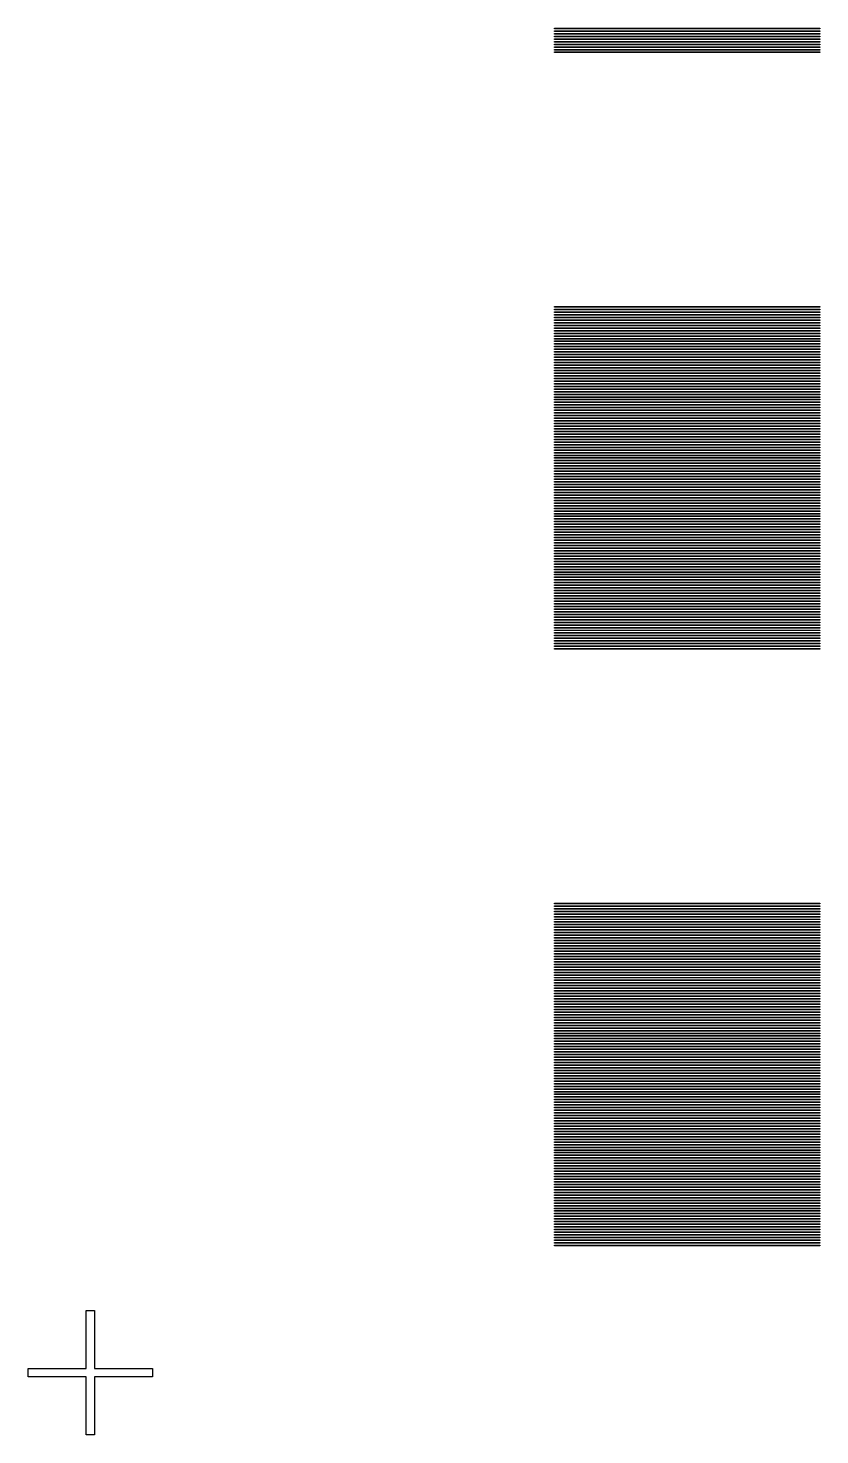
# Model space of a CAD drawing. Extents: x -21 to 129, y -39 to 111.
# Drawn here: x 17.06 to 29, y 35.06 to 56.28 of the extents above; entities that cross this region are included whole.
import ezdxf

# ---------------------------------------------------------------- set-up
doc = ezdxf.new("R2010")
doc.units = 0

msp = doc.modelspace()

# ---------------------------------------------------------------- linework, layer by layer
for p, q in [((25, 56.275), (25, 56.285)), ((25, 56.285), (29, 56.285)), ((29, 56.275), (25, 56.275)), ((25, 56.235), (25, 56.245)), ((25, 56.245), (29, 56.245)), ((29, 56.285), (29, 56.275)), ((29, 56.245), (29, 56.235)), ((29, 56.235), (25, 56.235)), ((25, 56.195), (25, 56.205)), ((25, 56.205), (29, 56.205)), ((29, 56.195), (25, 56.195)), ((25, 56.155), (25, 56.165)), ((25, 56.165), (29, 56.165)), ((29, 56.155), (25, 56.155)), ((25, 56.115), (25, 56.125)), ((25, 56.125), (29, 56.125)), ((29, 56.115), (25, 56.115)), ((25, 56.075), (25, 56.085)), ((25, 56.085), (29, 56.085)), ((29, 56.075), (25, 56.075)), ((25, 56.035), (25, 56.045)), ((25, 56.045), (29, 56.045)), ((29, 56.035), (25, 56.035)), ((29, 56.205), (29, 56.195)), ((29, 56.165), (29, 56.155)), ((29, 56.125), (29, 56.115)), ((29, 56.085), (29, 56.075)), ((29, 56.045), (29, 56.035)), ((25, 55.995), (25, 56.005)), ((25, 56.005), (29, 56.005)), ((29, 55.995), (25, 55.995)), ((25, 55.955), (25, 55.965)), ((25, 55.965), (29, 55.965)), ((29, 55.955), (25, 55.955)), ((25, 55.915), (25, 55.925)), ((25, 55.925), (29, 55.925)), ((29, 55.915), (25, 55.915)), ((29, 56.005), (29, 55.995)), ((29, 55.965), (29, 55.955)), ((29, 55.925), (29, 55.915)), ((25, 52.075), (25, 52.085)), ((25, 52.085), (29, 52.085)), ((29, 52.075), (25, 52.075)), ((25, 52.035), (25, 52.045)), ((25, 52.045), (29, 52.045)), ((29, 52.035), (25, 52.035)), ((25, 51.995), (25, 52.005)), ((25, 52.005), (29, 52.005)), ((29, 52.085), (29, 52.075)), ((29, 52.045), (29, 52.035)), ((29, 52.005), (29, 51.995)), ((29, 51.995), (25, 51.995)), ((25, 51.955), (25, 51.965)), ((25, 51.965), (29, 51.965)), ((29, 51.955), (25, 51.955)), ((25, 51.915), (25, 51.925)), ((25, 51.925), (29, 51.925)), ((29, 51.915), (25, 51.915)), ((25, 51.875), (25, 51.885)), ((25, 51.885), (29, 51.885)), ((29, 51.875), (25, 51.875)), ((25, 51.835), (25, 51.845)), ((25, 51.845), (29, 51.845)), ((29, 51.835), (25, 51.835)), ((25, 51.795), (25, 51.805)), ((25, 51.805), (29, 51.805)), ((29, 51.795), (25, 51.795)), ((29, 51.965), (29, 51.955)), ((29, 51.925), (29, 51.915)), ((29, 51.885), (29, 51.875)), ((29, 51.845), (29, 51.835)), ((29, 51.805), (29, 51.795)), ((25, 51.755), (25, 51.765)), ((25, 51.765), (29, 51.765)), ((29, 51.755), (25, 51.755)), ((25, 51.715), (25, 51.725)), ((25, 51.725), (29, 51.725)), ((29, 51.715), (25, 51.715)), ((25, 51.675), (25, 51.685)), ((25, 51.685), (29, 51.685)), ((29, 51.675), (25, 51.675)), ((25, 51.635), (25, 51.645)), ((25, 51.645), (29, 51.645)), ((29, 51.635), (25, 51.635)), ((25, 51.595), (25, 51.605)), ((25, 51.605), (29, 51.605)), ((29, 51.595), (25, 51.595)), ((29, 51.765), (29, 51.755)), ((29, 51.725), (29, 51.715)), ((29, 51.685), (29, 51.675)), ((29, 51.645), (29, 51.635)), ((29, 51.605), (29, 51.595)), ((25, 51.555), (25, 51.565)), ((25, 51.565), (29, 51.565)), ((29, 51.555), (25, 51.555)), ((25, 51.515), (25, 51.525)), ((25, 51.525), (29, 51.525)), ((29, 51.515), (25, 51.515)), ((25, 51.475), (25, 51.485)), ((25, 51.485), (29, 51.485)), ((29, 51.475), (25, 51.475)), ((25, 51.435), (25, 51.445)), ((25, 51.445), (29, 51.445)), ((29, 51.435), (25, 51.435)), ((25, 51.395), (25, 51.405)), ((25, 51.405), (29, 51.405)), ((29, 51.395), (25, 51.395)), ((25, 51.355), (25, 51.365)), ((25, 51.365), (29, 51.365)), ((29, 51.565), (29, 51.555)), ((29, 51.525), (29, 51.515)), ((29, 51.485), (29, 51.475)), ((29, 51.445), (29, 51.435)), ((29, 51.405), (29, 51.395)), ((29, 51.365), (29, 51.355)), ((29, 51.355), (25, 51.355)), ((25, 51.315), (25, 51.325)), ((25, 51.325), (29, 51.325)), ((29, 51.315), (25, 51.315)), ((25, 51.275), (25, 51.285)), ((25, 51.285), (29, 51.285)), ((29, 51.275), (25, 51.275)), ((25, 51.235), (25, 51.245)), ((25, 51.245), (29, 51.245)), ((29, 51.235), (25, 51.235)), ((25, 51.195), (25, 51.205)), ((25, 51.205), (29, 51.205)), ((29, 51.195), (25, 51.195)), ((25, 51.155), (25, 51.165)), ((25, 51.165), (29, 51.165)), ((29, 51.155), (25, 51.155)), ((29, 51.325), (29, 51.315)), ((29, 51.285), (29, 51.275)), ((29, 51.245), (29, 51.235)), ((29, 51.205), (29, 51.195)), ((29, 51.165), (29, 51.155)), ((25, 51.115), (25, 51.125)), ((25, 51.125), (29, 51.125)), ((29, 51.115), (25, 51.115)), ((25, 51.075), (25, 51.085)), ((25, 51.085), (29, 51.085)), ((29, 51.075), (25, 51.075)), ((25, 51.035), (25, 51.045)), ((25, 51.045), (29, 51.045)), ((29, 51.035), (25, 51.035)), ((25, 50.995), (25, 51.005)), ((25, 51.005), (29, 51.005)), ((29, 50.995), (25, 50.995)), ((25, 50.955), (25, 50.965)), ((25, 50.965), (29, 50.965)), ((29, 50.955), (25, 50.955)), ((29, 51.125), (29, 51.115)), ((29, 51.085), (29, 51.075)), ((29, 51.045), (29, 51.035)), ((29, 51.005), (29, 50.995)), ((29, 50.965), (29, 50.955)), ((25, 50.915), (25, 50.925)), ((25, 50.925), (29, 50.925)), ((29, 50.915), (25, 50.915)), ((25, 50.875), (25, 50.885)), ((25, 50.885), (29, 50.885)), ((29, 50.875), (25, 50.875)), ((25, 50.835), (25, 50.845)), ((25, 50.845), (29, 50.845)), ((29, 50.835), (25, 50.835)), ((25, 50.795), (25, 50.805)), ((25, 50.805), (29, 50.805)), ((29, 50.795), (25, 50.795)), ((25, 50.755), (25, 50.765)), ((25, 50.765), (29, 50.765)), ((29, 50.755), (25, 50.755)), ((25, 50.715), (25, 50.725)), ((25, 50.725), (29, 50.725)), ((29, 50.925), (29, 50.915)), ((29, 50.885), (29, 50.875)), ((29, 50.845), (29, 50.835)), ((29, 50.805), (29, 50.795)), ((29, 50.765), (29, 50.755)), ((29, 50.725), (29, 50.715)), ((29, 50.715), (25, 50.715)), ((25, 50.675), (25, 50.685)), ((25, 50.685), (29, 50.685)), ((29, 50.675), (25, 50.675)), ((25, 50.635), (25, 50.645)), ((25, 50.645), (29, 50.645)), ((29, 50.635), (25, 50.635)), ((25, 50.595), (25, 50.605)), ((25, 50.605), (29, 50.605)), ((29, 50.595), (25, 50.595)), ((25, 50.555), (25, 50.565)), ((25, 50.565), (29, 50.565)), ((29, 50.555), (25, 50.555)), ((25, 50.515), (25, 50.525)), ((25, 50.525), (29, 50.525)), ((29, 50.515), (25, 50.515)), ((29, 50.685), (29, 50.675)), ((29, 50.645), (29, 50.635)), ((29, 50.605), (29, 50.595)), ((29, 50.565), (29, 50.555)), ((29, 50.525), (29, 50.515)), ((25, 50.475), (25, 50.485)), ((25, 50.485), (29, 50.485)), ((29, 50.475), (25, 50.475)), ((25, 50.435), (25, 50.445)), ((25, 50.445), (29, 50.445)), ((29, 50.435), (25, 50.435)), ((25, 50.395), (25, 50.405)), ((25, 50.405), (29, 50.405)), ((29, 50.395), (25, 50.395)), ((25, 50.355), (25, 50.365)), ((25, 50.365), (29, 50.365)), ((29, 50.355), (25, 50.355)), ((25, 50.315), (25, 50.325)), ((25, 50.325), (29, 50.325)), ((29, 50.315), (25, 50.315)), ((29, 50.485), (29, 50.475)), ((29, 50.445), (29, 50.435)), ((29, 50.405), (29, 50.395)), ((29, 50.365), (29, 50.355)), ((29, 50.325), (29, 50.315)), ((25, 50.275), (25, 50.285)), ((25, 50.285), (29, 50.285)), ((29, 50.275), (25, 50.275)), ((25, 50.235), (25, 50.245)), ((25, 50.245), (29, 50.245)), ((29, 50.235), (25, 50.235)), ((25, 50.195), (25, 50.205)), ((25, 50.205), (29, 50.205)), ((29, 50.195), (25, 50.195)), ((25, 50.155), (25, 50.165)), ((25, 50.165), (29, 50.165)), ((29, 50.155), (25, 50.155)), ((25, 50.115), (25, 50.125)), ((25, 50.125), (29, 50.125)), ((29, 50.115), (25, 50.115)), ((29, 50.285), (29, 50.275)), ((29, 50.245), (29, 50.235)), ((29, 50.205), (29, 50.195)), ((29, 50.165), (29, 50.155)), ((29, 50.125), (29, 50.115)), ((25, 50.075), (25, 50.085)), ((25, 50.085), (29, 50.085)), ((29, 50.075), (25, 50.075)), ((25, 50.035), (25, 50.045)), ((25, 50.045), (29, 50.045)), ((29, 50.035), (25, 50.035)), ((25, 49.995), (25, 50.005)), ((25, 50.005), (29, 50.005)), ((29, 49.995), (25, 49.995)), ((25, 49.955), (25, 49.965)), ((25, 49.965), (29, 49.965)), ((29, 49.955), (25, 49.955)), ((25, 49.915), (25, 49.925)), ((25, 49.925), (29, 49.925)), ((29, 49.915), (25, 49.915)), ((25, 49.875), (25, 49.885)), ((25, 49.885), (29, 49.885)), ((29, 49.875), (25, 49.875)), ((29, 50.085), (29, 50.075)), ((29, 50.045), (29, 50.035)), ((29, 50.005), (29, 49.995)), ((29, 49.965), (29, 49.955)), ((29, 49.925), (29, 49.915)), ((29, 49.885), (29, 49.875)), ((25, 49.835), (25, 49.845)), ((25, 49.845), (29, 49.845)), ((29, 49.835), (25, 49.835)), ((25, 49.795), (25, 49.805)), ((25, 49.805), (29, 49.805)), ((29, 49.795), (25, 49.795)), ((25, 49.755), (25, 49.765)), ((25, 49.765), (29, 49.765)), ((29, 49.755), (25, 49.755)), ((25, 49.715), (25, 49.725)), ((25, 49.725), (29, 49.725)), ((29, 49.715), (25, 49.715)), ((25, 49.675), (25, 49.685)), ((25, 49.685), (29, 49.685)), ((29, 49.675), (25, 49.675)), ((29, 49.845), (29, 49.835)), ((29, 49.805), (29, 49.795)), ((29, 49.765), (29, 49.755)), ((29, 49.725), (29, 49.715)), ((29, 49.685), (29, 49.675)), ((25, 49.635), (25, 49.645)), ((25, 49.645), (29, 49.645)), ((29, 49.635), (25, 49.635)), ((25, 49.595), (25, 49.605)), ((25, 49.605), (29, 49.605)), ((29, 49.595), (25, 49.595)), ((25, 49.555), (25, 49.565)), ((25, 49.565), (29, 49.565)), ((29, 49.555), (25, 49.555)), ((25, 49.515), (25, 49.525)), ((25, 49.525), (29, 49.525)), ((29, 49.515), (25, 49.515)), ((25, 49.475), (25, 49.485)), ((25, 49.485), (29, 49.485)), ((29, 49.475), (25, 49.475)), ((29, 49.645), (29, 49.635)), ((29, 49.605), (29, 49.595)), ((29, 49.565), (29, 49.555)), ((29, 49.525), (29, 49.515)), ((29, 49.485), (29, 49.475)), ((25, 49.435), (25, 49.445)), ((25, 49.445), (29, 49.445)), ((29, 49.435), (25, 49.435)), ((25, 49.395), (25, 49.405)), ((25, 49.405), (29, 49.405)), ((29, 49.395), (25, 49.395)), ((25, 49.355), (25, 49.365)), ((25, 49.365), (29, 49.365)), ((29, 49.355), (25, 49.355)), ((25, 49.315), (25, 49.325)), ((25, 49.325), (29, 49.325)), ((29, 49.315), (25, 49.315)), ((25, 49.275), (25, 49.285)), ((25, 49.285), (29, 49.285)), ((29, 49.275), (25, 49.275)), ((25, 49.235), (25, 49.245)), ((25, 49.245), (29, 49.245)), ((29, 49.445), (29, 49.435)), ((29, 49.405), (29, 49.395)), ((29, 49.365), (29, 49.355)), ((29, 49.325), (29, 49.315)), ((29, 49.285), (29, 49.275)), ((29, 49.245), (29, 49.235)), ((29, 49.235), (25, 49.235)), ((25, 49.195), (25, 49.205)), ((25, 49.205), (29, 49.205)), ((29, 49.195), (25, 49.195)), ((25, 49.155), (25, 49.165)), ((25, 49.165), (29, 49.165)), ((29, 49.155), (25, 49.155)), ((25, 49.115), (25, 49.125)), ((25, 49.125), (29, 49.125)), ((29, 49.115), (25, 49.115)), ((25, 49.075), (25, 49.085)), ((25, 49.085), (29, 49.085)), ((29, 49.075), (25, 49.075)), ((25, 49.035), (25, 49.045)), ((25, 49.045), (29, 49.045)), ((29, 49.035), (25, 49.035)), ((29, 49.205), (29, 49.195)), ((29, 49.165), (29, 49.155)), ((29, 49.125), (29, 49.115)), ((29, 49.085), (29, 49.075)), ((29, 49.045), (29, 49.035)), ((25, 48.995), (25, 49.005)), ((25, 49.005), (29, 49.005)), ((29, 48.995), (25, 48.995)), ((25, 48.955), (25, 48.965)), ((25, 48.965), (29, 48.965)), ((29, 48.955), (25, 48.955)), ((25, 48.915), (25, 48.925)), ((25, 48.925), (29, 48.925)), ((29, 48.915), (25, 48.915)), ((25, 48.875), (25, 48.885)), ((25, 48.885), (29, 48.885)), ((29, 48.875), (25, 48.875)), ((25, 48.835), (25, 48.845)), ((25, 48.845), (29, 48.845)), ((29, 48.835), (25, 48.835)), ((29, 49.005), (29, 48.995)), ((29, 48.965), (29, 48.955)), ((29, 48.925), (29, 48.915)), ((29, 48.885), (29, 48.875)), ((29, 48.845), (29, 48.835)), ((25, 48.795), (25, 48.805)), ((25, 48.805), (29, 48.805)), ((29, 48.795), (25, 48.795)), ((25, 48.755), (25, 48.765)), ((25, 48.765), (29, 48.765)), ((29, 48.755), (25, 48.755)), ((25, 48.715), (25, 48.725)), ((25, 48.725), (29, 48.725)), ((29, 48.715), (25, 48.715)), ((25, 48.675), (25, 48.685)), ((25, 48.685), (29, 48.685)), ((29, 48.675), (25, 48.675)), ((25, 48.635), (25, 48.645)), ((25, 48.645), (29, 48.645)), ((29, 48.635), (25, 48.635)), ((25, 48.595), (25, 48.605)), ((25, 48.605), (29, 48.605)), ((29, 48.805), (29, 48.795)), ((29, 48.765), (29, 48.755)), ((29, 48.725), (29, 48.715)), ((29, 48.685), (29, 48.675)), ((29, 48.645), (29, 48.635)), ((29, 48.605), (29, 48.595)), ((29, 48.595), (25, 48.595)), ((25, 48.555), (25, 48.565)), ((25, 48.565), (29, 48.565)), ((29, 48.555), (25, 48.555)), ((25, 48.515), (25, 48.525)), ((25, 48.525), (29, 48.525)), ((29, 48.515), (25, 48.515)), ((25, 48.475), (25, 48.485)), ((25, 48.485), (29, 48.485)), ((29, 48.475), (25, 48.475)), ((25, 48.435), (25, 48.445)), ((25, 48.445), (29, 48.445)), ((29, 48.435), (25, 48.435)), ((25, 48.395), (25, 48.405)), ((25, 48.405), (29, 48.405)), ((29, 48.395), (25, 48.395)), ((29, 48.565), (29, 48.555)), ((29, 48.525), (29, 48.515)), ((29, 48.485), (29, 48.475)), ((29, 48.445), (29, 48.435)), ((29, 48.405), (29, 48.395)), ((25, 48.355), (25, 48.365)), ((25, 48.365), (29, 48.365)), ((29, 48.355), (25, 48.355)), ((25, 48.315), (25, 48.325)), ((25, 48.325), (29, 48.325)), ((29, 48.315), (25, 48.315)), ((25, 48.275), (25, 48.285)), ((25, 48.285), (29, 48.285)), ((29, 48.275), (25, 48.275)), ((25, 48.235), (25, 48.245)), ((25, 48.245), (29, 48.245)), ((29, 48.235), (25, 48.235)), ((25, 48.195), (25, 48.205)), ((25, 48.205), (29, 48.205)), ((29, 48.195), (25, 48.195)), ((29, 48.365), (29, 48.355)), ((29, 48.325), (29, 48.315)), ((29, 48.285), (29, 48.275)), ((29, 48.245), (29, 48.235)), ((29, 48.205), (29, 48.195)), ((25, 48.155), (25, 48.165)), ((25, 48.165), (29, 48.165)), ((29, 48.155), (25, 48.155)), ((25, 48.115), (25, 48.125)), ((25, 48.125), (29, 48.125)), ((29, 48.115), (25, 48.115)), ((25, 48.075), (25, 48.085)), ((25, 48.085), (29, 48.085)), ((29, 48.075), (25, 48.075)), ((25, 48.035), (25, 48.045)), ((25, 48.045), (29, 48.045)), ((29, 48.035), (25, 48.035)), ((25, 47.995), (25, 48.005)), ((25, 48.005), (29, 48.005)), ((29, 47.995), (25, 47.995)), ((25, 47.955), (25, 47.965)), ((25, 47.965), (29, 47.965)), ((29, 48.165), (29, 48.155)), ((29, 48.125), (29, 48.115)), ((29, 48.085), (29, 48.075)), ((29, 48.045), (29, 48.035)), ((29, 48.005), (29, 47.995)), ((29, 47.965), (29, 47.955)), ((29, 47.955), (25, 47.955)), ((25, 47.915), (25, 47.925)), ((25, 47.925), (29, 47.925)), ((29, 47.915), (25, 47.915)), ((25, 47.875), (25, 47.885)), ((25, 47.885), (29, 47.885)), ((29, 47.875), (25, 47.875)), ((25, 47.835), (25, 47.845)), ((25, 47.845), (29, 47.845)), ((29, 47.835), (25, 47.835)), ((25, 47.795), (25, 47.805)), ((25, 47.805), (29, 47.805)), ((29, 47.795), (25, 47.795)), ((25, 47.755), (25, 47.765)), ((25, 47.765), (29, 47.765)), ((29, 47.755), (25, 47.755)), ((29, 47.925), (29, 47.915)), ((29, 47.885), (29, 47.875)), ((29, 47.845), (29, 47.835)), ((29, 47.805), (29, 47.795)), ((29, 47.765), (29, 47.755)), ((25, 47.715), (25, 47.725)), ((25, 47.725), (29, 47.725)), ((29, 47.715), (25, 47.715)), ((25, 47.675), (25, 47.685)), ((25, 47.685), (29, 47.685)), ((29, 47.675), (25, 47.675)), ((25, 47.635), (25, 47.645)), ((25, 47.645), (29, 47.645)), ((29, 47.635), (25, 47.635)), ((25, 47.595), (25, 47.605)), ((25, 47.605), (29, 47.605)), ((29, 47.595), (25, 47.595)), ((25, 47.555), (25, 47.565)), ((25, 47.565), (29, 47.565)), ((29, 47.555), (25, 47.555)), ((29, 47.725), (29, 47.715)), ((29, 47.685), (29, 47.675)), ((29, 47.645), (29, 47.635)), ((29, 47.605), (29, 47.595)), ((29, 47.565), (29, 47.555)), ((25, 47.515), (25, 47.525)), ((25, 47.525), (29, 47.525)), ((29, 47.515), (25, 47.515)), ((25, 47.475), (25, 47.485)), ((25, 47.485), (29, 47.485)), ((29, 47.475), (25, 47.475)), ((25, 47.435), (25, 47.445)), ((25, 47.445), (29, 47.445)), ((29, 47.435), (25, 47.435)), ((25, 47.395), (25, 47.405)), ((25, 47.405), (29, 47.405)), ((29, 47.395), (25, 47.395)), ((25, 47.355), (25, 47.365)), ((25, 47.365), (29, 47.365)), ((29, 47.355), (25, 47.355)), ((29, 47.525), (29, 47.515)), ((29, 47.485), (29, 47.475)), ((29, 47.445), (29, 47.435)), ((29, 47.405), (29, 47.395)), ((29, 47.365), (29, 47.355)), ((25, 47.315), (25, 47.325)), ((25, 47.325), (29, 47.325)), ((29, 47.315), (25, 47.315)), ((25, 47.275), (25, 47.285)), ((25, 47.285), (29, 47.285)), ((29, 47.275), (25, 47.275)), ((25, 47.235), (25, 47.245)), ((25, 47.245), (29, 47.245)), ((29, 47.235), (25, 47.235)), ((25, 47.195), (25, 47.205)), ((25, 47.205), (29, 47.205)), ((29, 47.195), (25, 47.195)), ((25, 47.155), (25, 47.165)), ((25, 47.165), (29, 47.165)), ((29, 47.155), (25, 47.155)), ((25, 47.115), (25, 47.125)), ((25, 47.125), (29, 47.125)), ((29, 47.115), (25, 47.115)), ((29, 47.325), (29, 47.315)), ((29, 47.285), (29, 47.275)), ((29, 47.245), (29, 47.235)), ((29, 47.205), (29, 47.195)), ((29, 47.165), (29, 47.155)), ((29, 47.125), (29, 47.115)), ((25, 47.075), (25, 47.085)), ((25, 47.085), (29, 47.085)), ((29, 47.075), (25, 47.075)), ((25, 47.035), (25, 47.045)), ((25, 47.045), (29, 47.045)), ((29, 47.035), (25, 47.035)), ((25, 46.995), (25, 47.005)), ((25, 47.005), (29, 47.005)), ((29, 46.995), (25, 46.995)), ((25, 46.955), (25, 46.965)), ((25, 46.965), (29, 46.965)), ((29, 46.955), (25, 46.955)), ((25, 46.915), (25, 46.925)), ((25, 46.925), (29, 46.925)), ((29, 46.915), (25, 46.915)), ((29, 47.085), (29, 47.075)), ((29, 47.045), (29, 47.035)), ((29, 47.005), (29, 46.995)), ((29, 46.965), (29, 46.955)), ((29, 46.925), (29, 46.915)), ((25, 43.075), (25, 43.085)), ((25, 43.085), (29, 43.085)), ((29, 43.085), (29, 43.075)), ((29, 43.075), (25, 43.075)), ((25, 43.035), (25, 43.045)), ((25, 43.045), (29, 43.045)), ((29, 43.035), (25, 43.035)), ((25, 42.995), (25, 43.005)), ((25, 43.005), (29, 43.005)), ((29, 42.995), (25, 42.995)), ((25, 42.955), (25, 42.965)), ((25, 42.965), (29, 42.965)), ((29, 42.955), (25, 42.955)), ((25, 42.915), (25, 42.925)), ((25, 42.925), (29, 42.925)), ((29, 42.915), (25, 42.915)), ((25, 42.875), (25, 42.885)), ((25, 42.885), (29, 42.885)), ((29, 42.875), (25, 42.875)), ((29, 43.045), (29, 43.035)), ((29, 43.005), (29, 42.995)), ((29, 42.965), (29, 42.955)), ((29, 42.925), (29, 42.915)), ((29, 42.885), (29, 42.875)), ((25, 42.835), (25, 42.845)), ((25, 42.845), (29, 42.845)), ((29, 42.835), (25, 42.835)), ((25, 42.795), (25, 42.805)), ((25, 42.805), (29, 42.805)), ((29, 42.795), (25, 42.795)), ((25, 42.755), (25, 42.765)), ((25, 42.765), (29, 42.765)), ((29, 42.755), (25, 42.755)), ((25, 42.715), (25, 42.725)), ((25, 42.725), (29, 42.725)), ((29, 42.715), (25, 42.715)), ((25, 42.675), (25, 42.685)), ((25, 42.685), (29, 42.685)), ((29, 42.675), (25, 42.675)), ((29, 42.845), (29, 42.835)), ((29, 42.805), (29, 42.795)), ((29, 42.765), (29, 42.755)), ((29, 42.725), (29, 42.715)), ((29, 42.685), (29, 42.675)), ((25, 42.635), (25, 42.645)), ((25, 42.645), (29, 42.645)), ((29, 42.635), (25, 42.635)), ((25, 42.595), (25, 42.605)), ((25, 42.605), (29, 42.605)), ((29, 42.595), (25, 42.595)), ((25, 42.555), (25, 42.565)), ((25, 42.565), (29, 42.565)), ((29, 42.555), (25, 42.555)), ((25, 42.515), (25, 42.525)), ((25, 42.525), (29, 42.525)), ((29, 42.515), (25, 42.515)), ((25, 42.475), (25, 42.485)), ((25, 42.485), (29, 42.485)), ((29, 42.475), (25, 42.475)), ((25, 42.435), (25, 42.445)), ((25, 42.445), (29, 42.445)), ((29, 42.645), (29, 42.635)), ((29, 42.605), (29, 42.595)), ((29, 42.565), (29, 42.555)), ((29, 42.525), (29, 42.515)), ((29, 42.485), (29, 42.475)), ((29, 42.445), (29, 42.435)), ((29, 42.435), (25, 42.435)), ((25, 42.395), (25, 42.405)), ((25, 42.405), (29, 42.405)), ((29, 42.395), (25, 42.395)), ((25, 42.355), (25, 42.365)), ((25, 42.365), (29, 42.365)), ((29, 42.355), (25, 42.355)), ((25, 42.315), (25, 42.325)), ((25, 42.325), (29, 42.325)), ((29, 42.315), (25, 42.315)), ((25, 42.275), (25, 42.285)), ((25, 42.285), (29, 42.285)), ((29, 42.275), (25, 42.275)), ((25, 42.235), (25, 42.245)), ((25, 42.245), (29, 42.245)), ((29, 42.235), (25, 42.235)), ((29, 42.405), (29, 42.395)), ((29, 42.365), (29, 42.355)), ((29, 42.325), (29, 42.315)), ((29, 42.285), (29, 42.275)), ((29, 42.245), (29, 42.235)), ((25, 42.195), (25, 42.205)), ((25, 42.205), (29, 42.205)), ((29, 42.195), (25, 42.195)), ((25, 42.155), (25, 42.165)), ((25, 42.165), (29, 42.165)), ((29, 42.155), (25, 42.155)), ((25, 42.115), (25, 42.125)), ((25, 42.125), (29, 42.125)), ((29, 42.115), (25, 42.115)), ((25, 42.075), (25, 42.085)), ((25, 42.085), (29, 42.085)), ((29, 42.075), (25, 42.075)), ((25, 42.035), (25, 42.045)), ((25, 42.045), (29, 42.045)), ((29, 42.035), (25, 42.035)), ((29, 42.205), (29, 42.195)), ((29, 42.165), (29, 42.155)), ((29, 42.125), (29, 42.115)), ((29, 42.085), (29, 42.075)), ((29, 42.045), (29, 42.035)), ((25, 41.995), (25, 42.005)), ((25, 42.005), (29, 42.005)), ((29, 41.995), (25, 41.995)), ((25, 41.955), (25, 41.965)), ((25, 41.965), (29, 41.965)), ((29, 41.955), (25, 41.955)), ((25, 41.915), (25, 41.925)), ((25, 41.925), (29, 41.925)), ((29, 41.915), (25, 41.915)), ((25, 41.875), (25, 41.885)), ((25, 41.885), (29, 41.885)), ((29, 41.875), (25, 41.875)), ((25, 41.835), (25, 41.845)), ((25, 41.845), (29, 41.845)), ((29, 41.835), (25, 41.835)), ((29, 42.005), (29, 41.995)), ((29, 41.965), (29, 41.955)), ((29, 41.925), (29, 41.915)), ((29, 41.885), (29, 41.875)), ((29, 41.845), (29, 41.835)), ((25, 41.795), (25, 41.805)), ((25, 41.805), (29, 41.805)), ((29, 41.795), (25, 41.795)), ((25, 41.755), (25, 41.765)), ((25, 41.765), (29, 41.765)), ((29, 41.755), (25, 41.755)), ((25, 41.715), (25, 41.725)), ((25, 41.725), (29, 41.725)), ((29, 41.715), (25, 41.715)), ((25, 41.675), (25, 41.685)), ((25, 41.685), (29, 41.685)), ((29, 41.675), (25, 41.675)), ((25, 41.635), (25, 41.645)), ((25, 41.645), (29, 41.645)), ((29, 41.635), (25, 41.635)), ((25, 41.595), (25, 41.605)), ((25, 41.605), (29, 41.605)), ((29, 41.805), (29, 41.795)), ((29, 41.765), (29, 41.755)), ((29, 41.725), (29, 41.715)), ((29, 41.685), (29, 41.675)), ((29, 41.645), (29, 41.635)), ((29, 41.605), (29, 41.595)), ((29, 41.595), (25, 41.595)), ((25, 41.555), (25, 41.565)), ((25, 41.565), (29, 41.565)), ((29, 41.555), (25, 41.555)), ((25, 41.515), (25, 41.525)), ((25, 41.525), (29, 41.525)), ((29, 41.515), (25, 41.515)), ((25, 41.475), (25, 41.485)), ((25, 41.485), (29, 41.485)), ((29, 41.475), (25, 41.475)), ((25, 41.435), (25, 41.445)), ((25, 41.445), (29, 41.445)), ((29, 41.435), (25, 41.435)), ((25, 41.395), (25, 41.405)), ((25, 41.405), (29, 41.405)), ((29, 41.395), (25, 41.395)), ((29, 41.565), (29, 41.555)), ((29, 41.525), (29, 41.515)), ((29, 41.485), (29, 41.475)), ((29, 41.445), (29, 41.435)), ((29, 41.405), (29, 41.395)), ((25, 41.355), (25, 41.365)), ((25, 41.365), (29, 41.365)), ((29, 41.355), (25, 41.355)), ((25, 41.315), (25, 41.325)), ((25, 41.325), (29, 41.325)), ((29, 41.315), (25, 41.315)), ((25, 41.275), (25, 41.285)), ((25, 41.285), (29, 41.285)), ((29, 41.275), (25, 41.275)), ((25, 41.235), (25, 41.245)), ((25, 41.245), (29, 41.245)), ((29, 41.235), (25, 41.235)), ((25, 41.195), (25, 41.205)), ((25, 41.205), (29, 41.205)), ((29, 41.195), (25, 41.195)), ((29, 41.365), (29, 41.355)), ((29, 41.325), (29, 41.315)), ((29, 41.285), (29, 41.275)), ((29, 41.245), (29, 41.235)), ((29, 41.205), (29, 41.195)), ((25, 41.155), (25, 41.165)), ((25, 41.165), (29, 41.165)), ((29, 41.155), (25, 41.155)), ((25, 41.115), (25, 41.125)), ((25, 41.125), (29, 41.125)), ((29, 41.115), (25, 41.115)), ((25, 41.075), (25, 41.085)), ((25, 41.085), (29, 41.085)), ((29, 41.075), (25, 41.075)), ((25, 41.035), (25, 41.045)), ((25, 41.045), (29, 41.045)), ((29, 41.035), (25, 41.035)), ((25, 40.995), (25, 41.005)), ((25, 41.005), (29, 41.005)), ((29, 40.995), (25, 40.995)), ((25, 40.955), (25, 40.965)), ((25, 40.965), (29, 40.965)), ((29, 41.165), (29, 41.155)), ((29, 41.125), (29, 41.115)), ((29, 41.085), (29, 41.075)), ((29, 41.045), (29, 41.035)), ((29, 41.005), (29, 40.995)), ((29, 40.965), (29, 40.955)), ((29, 40.955), (25, 40.955)), ((25, 40.915), (25, 40.925)), ((25, 40.925), (29, 40.925)), ((29, 40.915), (25, 40.915)), ((25, 40.875), (25, 40.885)), ((25, 40.885), (29, 40.885)), ((29, 40.875), (25, 40.875)), ((25, 40.835), (25, 40.845)), ((25, 40.845), (29, 40.845)), ((29, 40.835), (25, 40.835)), ((25, 40.795), (25, 40.805)), ((25, 40.805), (29, 40.805)), ((29, 40.795), (25, 40.795)), ((25, 40.755), (25, 40.765)), ((25, 40.765), (29, 40.765)), ((29, 40.755), (25, 40.755)), ((29, 40.925), (29, 40.915)), ((29, 40.885), (29, 40.875)), ((29, 40.845), (29, 40.835)), ((29, 40.805), (29, 40.795)), ((29, 40.765), (29, 40.755)), ((25, 40.715), (25, 40.725)), ((25, 40.725), (29, 40.725)), ((29, 40.715), (25, 40.715)), ((25, 40.675), (25, 40.685)), ((25, 40.685), (29, 40.685)), ((29, 40.675), (25, 40.675)), ((25, 40.635), (25, 40.645)), ((25, 40.645), (29, 40.645)), ((29, 40.635), (25, 40.635)), ((25, 40.595), (25, 40.605)), ((25, 40.605), (29, 40.605)), ((29, 40.595), (25, 40.595)), ((25, 40.555), (25, 40.565)), ((25, 40.565), (29, 40.565)), ((29, 40.555), (25, 40.555)), ((29, 40.725), (29, 40.715)), ((29, 40.685), (29, 40.675)), ((29, 40.645), (29, 40.635)), ((29, 40.605), (29, 40.595)), ((29, 40.565), (29, 40.555)), ((25, 40.515), (25, 40.525)), ((25, 40.525), (29, 40.525)), ((29, 40.515), (25, 40.515)), ((25, 40.475), (25, 40.485)), ((25, 40.485), (29, 40.485)), ((29, 40.475), (25, 40.475)), ((25, 40.435), (25, 40.445)), ((25, 40.445), (29, 40.445)), ((29, 40.435), (25, 40.435)), ((25, 40.395), (25, 40.405)), ((25, 40.405), (29, 40.405)), ((29, 40.395), (25, 40.395)), ((25, 40.355), (25, 40.365)), ((25, 40.365), (29, 40.365)), ((29, 40.355), (25, 40.355)), ((25, 40.315), (25, 40.325)), ((25, 40.325), (29, 40.325)), ((29, 40.525), (29, 40.515)), ((29, 40.485), (29, 40.475)), ((29, 40.445), (29, 40.435)), ((29, 40.405), (29, 40.395)), ((29, 40.365), (29, 40.355)), ((29, 40.325), (29, 40.315)), ((29, 40.315), (25, 40.315)), ((25, 40.275), (25, 40.285)), ((25, 40.285), (29, 40.285)), ((29, 40.275), (25, 40.275)), ((25, 40.235), (25, 40.245)), ((25, 40.245), (29, 40.245)), ((29, 40.235), (25, 40.235)), ((25, 40.195), (25, 40.205)), ((25, 40.205), (29, 40.205)), ((29, 40.195), (25, 40.195)), ((25, 40.155), (25, 40.165)), ((25, 40.165), (29, 40.165)), ((29, 40.155), (25, 40.155)), ((25, 40.115), (25, 40.125)), ((25, 40.125), (29, 40.125)), ((29, 40.115), (25, 40.115)), ((29, 40.285), (29, 40.275)), ((29, 40.245), (29, 40.235)), ((29, 40.205), (29, 40.195)), ((29, 40.165), (29, 40.155)), ((29, 40.125), (29, 40.115)), ((25, 40.075), (25, 40.085)), ((25, 40.085), (29, 40.085)), ((29, 40.075), (25, 40.075)), ((25, 40.035), (25, 40.045)), ((25, 40.045), (29, 40.045)), ((29, 40.035), (25, 40.035)), ((25, 39.995), (25, 40.005)), ((25, 40.005), (29, 40.005)), ((29, 39.995), (25, 39.995)), ((25, 39.955), (25, 39.965)), ((25, 39.965), (29, 39.965)), ((29, 39.955), (25, 39.955)), ((25, 39.915), (25, 39.925)), ((25, 39.925), (29, 39.925)), ((29, 39.915), (25, 39.915)), ((29, 40.085), (29, 40.075)), ((29, 40.045), (29, 40.035)), ((29, 40.005), (29, 39.995)), ((29, 39.965), (29, 39.955)), ((29, 39.925), (29, 39.915)), ((25, 39.875), (25, 39.885)), ((25, 39.885), (29, 39.885)), ((29, 39.875), (25, 39.875)), ((25, 39.835), (25, 39.845)), ((25, 39.845), (29, 39.845)), ((29, 39.835), (25, 39.835)), ((25, 39.795), (25, 39.805)), ((25, 39.805), (29, 39.805)), ((29, 39.795), (25, 39.795)), ((25, 39.755), (25, 39.765)), ((25, 39.765), (29, 39.765)), ((29, 39.755), (25, 39.755)), ((25, 39.715), (25, 39.725)), ((25, 39.725), (29, 39.725)), ((29, 39.715), (25, 39.715)), ((29, 39.885), (29, 39.875)), ((29, 39.845), (29, 39.835)), ((29, 39.805), (29, 39.795)), ((29, 39.765), (29, 39.755)), ((29, 39.725), (29, 39.715)), ((25, 39.675), (25, 39.685)), ((25, 39.685), (29, 39.685)), ((29, 39.675), (25, 39.675)), ((25, 39.635), (25, 39.645)), ((25, 39.645), (29, 39.645)), ((29, 39.635), (25, 39.635)), ((25, 39.595), (25, 39.605)), ((25, 39.605), (29, 39.605)), ((29, 39.595), (25, 39.595)), ((25, 39.555), (25, 39.565)), ((25, 39.565), (29, 39.565)), ((29, 39.555), (25, 39.555)), ((25, 39.515), (25, 39.525)), ((25, 39.525), (29, 39.525)), ((29, 39.515), (25, 39.515)), ((25, 39.475), (25, 39.485)), ((25, 39.485), (29, 39.485)), ((29, 39.475), (25, 39.475)), ((29, 39.685), (29, 39.675)), ((29, 39.645), (29, 39.635)), ((29, 39.605), (29, 39.595)), ((29, 39.565), (29, 39.555)), ((29, 39.525), (29, 39.515)), ((29, 39.485), (29, 39.475)), ((25, 39.435), (25, 39.445)), ((25, 39.445), (29, 39.445)), ((29, 39.435), (25, 39.435)), ((25, 39.395), (25, 39.405)), ((25, 39.405), (29, 39.405)), ((29, 39.395), (25, 39.395)), ((25, 39.355), (25, 39.365)), ((25, 39.365), (29, 39.365)), ((29, 39.355), (25, 39.355)), ((25, 39.315), (25, 39.325)), ((25, 39.325), (29, 39.325)), ((29, 39.315), (25, 39.315)), ((25, 39.275), (25, 39.285)), ((25, 39.285), (29, 39.285)), ((29, 39.275), (25, 39.275)), ((29, 39.445), (29, 39.435)), ((29, 39.405), (29, 39.395)), ((29, 39.365), (29, 39.355)), ((29, 39.325), (29, 39.315)), ((29, 39.285), (29, 39.275)), ((25, 39.235), (25, 39.245)), ((25, 39.245), (29, 39.245)), ((29, 39.235), (25, 39.235)), ((25, 39.195), (25, 39.205)), ((25, 39.205), (29, 39.205)), ((29, 39.195), (25, 39.195)), ((25, 39.155), (25, 39.165)), ((25, 39.165), (29, 39.165)), ((29, 39.155), (25, 39.155)), ((25, 39.115), (25, 39.125)), ((25, 39.125), (29, 39.125)), ((29, 39.115), (25, 39.115)), ((25, 39.075), (25, 39.085)), ((25, 39.085), (29, 39.085)), ((29, 39.075), (25, 39.075)), ((29, 39.245), (29, 39.235)), ((29, 39.205), (29, 39.195)), ((29, 39.165), (29, 39.155)), ((29, 39.125), (29, 39.115)), ((29, 39.085), (29, 39.075)), ((25, 39.035), (25, 39.045)), ((25, 39.045), (29, 39.045)), ((29, 39.035), (25, 39.035)), ((25, 38.995), (25, 39.005)), ((25, 39.005), (29, 39.005)), ((29, 38.995), (25, 38.995)), ((25, 38.955), (25, 38.965)), ((25, 38.965), (29, 38.965)), ((29, 38.955), (25, 38.955)), ((25, 38.915), (25, 38.925)), ((25, 38.925), (29, 38.925)), ((29, 38.915), (25, 38.915)), ((25, 38.875), (25, 38.885)), ((25, 38.885), (29, 38.885)), ((29, 38.875), (25, 38.875)), ((25, 38.835), (25, 38.845)), ((25, 38.845), (29, 38.845)), ((29, 39.045), (29, 39.035)), ((29, 39.005), (29, 38.995)), ((29, 38.965), (29, 38.955)), ((29, 38.925), (29, 38.915)), ((29, 38.885), (29, 38.875)), ((29, 38.845), (29, 38.835)), ((29, 38.835), (25, 38.835)), ((25, 38.795), (25, 38.805)), ((25, 38.805), (29, 38.805)), ((29, 38.795), (25, 38.795)), ((25, 38.755), (25, 38.765)), ((25, 38.765), (29, 38.765)), ((29, 38.755), (25, 38.755)), ((25, 38.715), (25, 38.725)), ((25, 38.725), (29, 38.725)), ((29, 38.715), (25, 38.715)), ((25, 38.675), (25, 38.685)), ((25, 38.685), (29, 38.685)), ((29, 38.675), (25, 38.675)), ((25, 38.635), (25, 38.645)), ((25, 38.645), (29, 38.645)), ((29, 38.635), (25, 38.635)), ((29, 38.805), (29, 38.795)), ((29, 38.765), (29, 38.755)), ((29, 38.725), (29, 38.715)), ((29, 38.685), (29, 38.675)), ((29, 38.645), (29, 38.635)), ((25, 38.595), (25, 38.605)), ((25, 38.605), (29, 38.605)), ((29, 38.595), (25, 38.595)), ((25, 38.555), (25, 38.565)), ((25, 38.565), (29, 38.565)), ((29, 38.555), (25, 38.555)), ((25, 38.515), (25, 38.525)), ((25, 38.525), (29, 38.525)), ((29, 38.515), (25, 38.515)), ((25, 38.475), (25, 38.485)), ((25, 38.485), (29, 38.485)), ((29, 38.475), (25, 38.475)), ((25, 38.435), (25, 38.445)), ((25, 38.445), (29, 38.445)), ((29, 38.435), (25, 38.435)), ((29, 38.605), (29, 38.595)), ((29, 38.565), (29, 38.555)), ((29, 38.525), (29, 38.515)), ((29, 38.485), (29, 38.475)), ((29, 38.445), (29, 38.435)), ((25, 38.395), (25, 38.405)), ((25, 38.405), (29, 38.405)), ((29, 38.395), (25, 38.395)), ((25, 38.355), (25, 38.365)), ((25, 38.365), (29, 38.365)), ((29, 38.355), (25, 38.355)), ((25, 38.315), (25, 38.325)), ((25, 38.325), (29, 38.325)), ((29, 38.315), (25, 38.315)), ((25, 38.275), (25, 38.285)), ((25, 38.285), (29, 38.285)), ((29, 38.275), (25, 38.275)), ((25, 38.235), (25, 38.245)), ((25, 38.245), (29, 38.245)), ((29, 38.235), (25, 38.235)), ((25, 38.195), (25, 38.205)), ((25, 38.205), (29, 38.205)), ((29, 38.405), (29, 38.395)), ((29, 38.365), (29, 38.355)), ((29, 38.325), (29, 38.315)), ((29, 38.285), (29, 38.275)), ((29, 38.245), (29, 38.235)), ((29, 38.205), (29, 38.195)), ((29, 38.195), (25, 38.195)), ((25, 38.155), (25, 38.165)), ((25, 38.165), (29, 38.165)), ((29, 38.155), (25, 38.155)), ((25, 38.115), (25, 38.125)), ((25, 38.125), (29, 38.125)), ((29, 38.115), (25, 38.115)), ((25, 38.075), (25, 38.085)), ((25, 38.085), (29, 38.085)), ((29, 38.075), (25, 38.075)), ((25, 38.035), (25, 38.045)), ((25, 38.045), (29, 38.045)), ((29, 38.035), (25, 38.035)), ((25, 37.995), (25, 38.005)), ((25, 38.005), (29, 38.005)), ((29, 37.995), (25, 37.995)), ((29, 38.165), (29, 38.155)), ((29, 38.125), (29, 38.115)), ((29, 38.085), (29, 38.075)), ((29, 38.045), (29, 38.035)), ((29, 38.005), (29, 37.995)), ((25, 37.955), (25, 37.965)), ((25, 37.965), (29, 37.965)), ((29, 37.955), (25, 37.955)), ((25, 37.915), (25, 37.925)), ((25, 37.925), (29, 37.925)), ((29, 37.915), (25, 37.915)), ((29, 37.965), (29, 37.955)), ((29, 37.925), (29, 37.915)), ((17.9375, 36.0625), (17.9375, 36.9375)), ((17.9375, 36.9375), (18.0625, 36.9375)), ((18.0625, 36.9375), (18.0625, 36.0625)), ((17.0625, 35.9375), (17.0625, 36.0625)), ((17.0625, 36.0625), (17.9375, 36.0625)), ((17.9375, 35.9375), (17.0625, 35.9375)), ((17.9375, 35.0625), (17.9375, 35.9375)), ((18.0625, 36.0625), (18.9375, 36.0625)), ((18.9375, 35.9375), (18.0625, 35.9375)), ((18.0625, 35.9375), (18.0625, 35.0625)), ((18.9375, 36.0625), (18.9375, 35.9375)), ((18.0625, 35.0625), (17.9375, 35.0625))]:
    msp.add_line(p, q)

doc.saveas('drawing.dxf')
